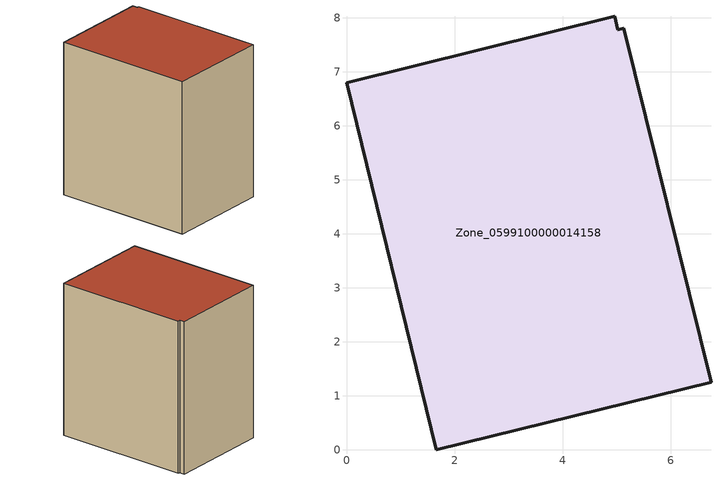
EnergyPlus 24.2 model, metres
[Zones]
Zone_0599100000014158
 floor ground (C_G): 5.13,7.8 6.75,1.25 1.66,0 0,6.8 4.97,8.03 5.03,7.78 z0
 wall outside (C_F): 1.66,0 6.75,1.25 5.13,7.8 5.03,7.78 4.97,8.03 0,6.8 1.66,0 z0:7.74
 roof outside (C_R): 6.75,1.25 5.13,7.8 5.03,7.78 4.97,8.03 0,6.8 1.66,0 z7.74
[BUILDING]
Pand.0599100000014158: North Axis=0; Terrain=City; Loads Convergence Tolerance Value=0.04; Temperature Convergence Tolerance Value=0.4; Solar Distribution=FullExterior; Maximum Number of Warmup Days=25; Minimum Number of Warmup Days=1
[Site:Location]
Rotterdam.The.Hague.AP_ZH_NLD Design_Conditions: Latitude=51.96; Longitude=4.45; Time Zone=1; Elevation=-4.5
[SITE:GROUNDTEMPERATURE:BUILDINGSURFACE]
18, 18, 18, 18, 18, 18, 18, 18, 18, 18, 18, 18
[MATERIAL] Thermal Absorptance=0.9; Solar Absorptance=0.7; Visible Absorptance=0.7
Name | Roughness | Thickness | Conductivity | Density | Specific Heat
G.TC.1946 | MediumSmooth | 0.15 | 1 | 540 | 1210
F.TC.1946 | Rough | 0.3 | 0.857143 | 1920 | 840
R.TC.1946 | MediumRough | 0.2 | 0.909091 | 1500 | 1000
[CONSTRUCTION]
C_G: G.TC.1946
C_F: F.TC.1946
C_R: R.TC.1946
[ZONE]
Zone_0599100000014158: Type=1; Multiplier=1; Ceiling Height=Autocalculate; Volume=Autocalculate; Floor Area=autocalculate; Part of Total Floor Area=Yes
[ZONEINFILTRATION:DESIGNFLOWRATE]
Infil_Zone_0599100000014158: Zone or ZoneList or Space or SpaceList=Zone_0599100000014158; Schedule=AlwaysOn; Design Flow Rate Calculation Method=Flow/Area; Flow Rate per Floor Area=0.003; Constant Term Coefficient=1; Temperature Term Coefficient=0; Velocity Term Coefficient=0; Velocity Squared Term Coefficient=0
[HVACTEMPLATE:ZONE:IDEALLOADSAIRSYSTEM]
Zone_0599100000014158: Maximum Heating Supply Air Temperature=50; Minimum Cooling Supply Air Temperature=13; Maximum Heating Supply Air Humidity Ratio=0.0156; Minimum Cooling Supply Air Humidity Ratio=0.0077; Heating Limit=NoLimit; Cooling Limit=NoLimit; Dehumidification Control Type=ConstantSensibleHeatRatio; Cooling Sensible Heat Ratio=0.7; Dehumidification Setpoint=60; Humidification Control Type=None; Humidification Setpoint=30; Outdoor Air Method=None; Outdoor Air Flow Rate per Person=0.00944; Outdoor Air Flow Rate per Zone Floor Area=0; Outdoor Air Flow Rate per Zone=0; Demand Controlled Ventilation Type=None; Outdoor Air Economizer Type=NoEconomizer; Heat Recovery Type=None; Sensible Heat Recovery Effectiveness=0.7; Latent Heat Recovery Effectiveness=0.65
[ZONECONTROL:THERMOSTAT]
ThermostatControl_Zone_0599100000014158: Zone or ZoneList=Zone_0599100000014158; Control Type Schedule=DualSetpointControlType; Control 1=Thermostat_Zone_0599100000014158; Temperature Difference Between Cutout And Setpoint=0
[THERMOSTATSETPOINT:DUALSETPOINT]
Thermostat_Zone_0599100000014158: Heating Setpoint Temperature Schedule=HeatingSetpoint_Zone_0599100000014158; Cooling Setpoint Temperature Schedule=CoolingSetpoint_Zone_0599100000014158
[SCHEDULE:COMPACT]
HeatingSetpoint_Zone_0599100000014158: Through: 12/31, For: AllDays, Until: 24:00, 21
CoolingSetpoint_Zone_0599100000014158: Through: 12/31, For: AllDays, Until: 24:00, 24
DualSetpointControlType: Through: 12/31, For: AllDays, Until: 24:00, 4
AlwaysOn: Through: 12/31, For: AllDays, Until: 24:00, 1
